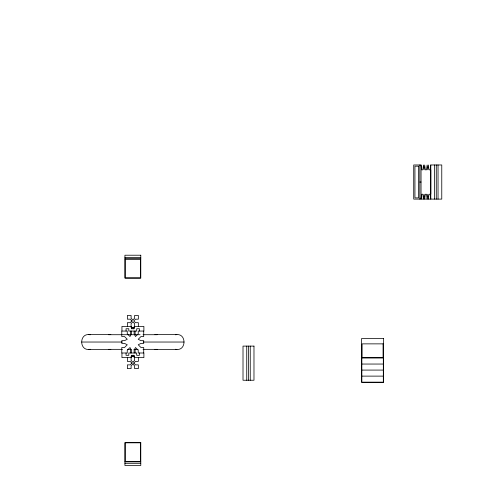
<?xml version="1.0" encoding="UTF-8"?>
<svg xmlns="http://www.w3.org/2000/svg" width="490" height="490" viewBox="0 0 490 490"><rect width="100%" height="100%" fill="white"/><g stroke="black" fill="none" stroke-linecap="round" stroke-linejoin="round"><path stroke-width="0.73" d="M110.826 349.48L88.788 349.48C79.349 350.154 79.349 333.904 88.788 334.578L110.826 334.578M154.889 334.578L176.927 334.578C186.365 333.904 186.365 350.154 176.927 349.48L154.889 349.48M430.79 164.971L430.183 169.846L428.964 169.846L428.352 164.971L427.746 169.846L427.133 164.971L426.521 169.846L425.302 169.846L424.695 164.971L424.083 169.846L423.476 164.971L422.864 169.846L421.645 169.846L421.039 164.971L413.719 164.971L413.719 199.112L441.766 199.112L441.766 164.971L430.79 164.971L430.79 199.112L430.183 194.236L428.964 194.236L428.352 199.112L427.746 194.236L427.133 199.112L426.521 194.236L425.302 194.236L424.695 199.112L424.083 194.236L423.476 199.112L422.864 194.236L421.645 194.236L421.039 199.112L421.039 164.971M175.481 334.799L176.927 334.578M88.788 349.48L90.234 349.26M430.79 169.846L430.79 194.236M419.82 182.041L421.039 182.041M124.932 257.415L140.783 257.415M124.932 258.873L140.783 258.873M131.651 320.938L132.116 320.938M130.922 327.4L134.34 327.4M108.474 334.713L140.06 334.713M143.019 334.713L157.241 334.713M81.646 342.032L122.549 342.032M143.166 342.032L184.069 342.032M108.474 349.346L122.482 349.346M127.614 349.346L131.289 349.346M133.788 349.346L138.1 349.346M143.019 349.346L157.241 349.346M130.922 356.659L134.34 356.659M361.608 358.012L383.56 358.012M131.651 363.121L132.116 363.121M133.599 363.121L134.064 363.121M361.853 364.046L383.315 364.046M361.853 370.079L383.315 370.079M361.853 376.118L383.315 376.118M124.932 461.843L140.783 461.843M124.932 463.307L140.783 463.307M88.788 334.578L90.234 334.799M175.481 349.26L176.927 349.48M438.036 164.971L438.036 199.112M436.278 164.971L436.278 199.112M434.52 164.971L434.52 199.112M419.82 164.971L419.82 199.112M383.315 358.012L383.315 382.151L361.853 382.151L361.853 358.012M250.249 346.105L250.249 380.246M248.491 346.105L248.491 380.246M246.739 346.105L246.739 380.246M143.717 331.056L143.717 336.544L140.973 336.544L138.229 339.288L140.973 340.66L143.717 340.66L143.717 343.398L140.973 343.398L138.229 344.77L140.973 347.514L143.717 347.514L143.717 353.002M139.436 331.056L139.436 328.741L136.692 328.741L136.692 331.056L128.797 331.056L128.797 328.741L126.053 328.741L126.053 331.056M139.436 353.002L139.436 355.317L136.692 355.317L136.692 353.002L128.797 353.002L128.797 355.317L126.053 355.317L126.053 353.002M138.345 326.42L138.345 322.69L135.546 322.69L133.788 320.938L135.546 319.18L138.345 319.18L138.345 315.45L134.615 315.45L134.615 318.249L132.857 320.001L131.1 318.249L131.1 315.45L127.369 315.45L127.369 319.18L130.169 319.18L131.926 320.938L130.169 322.69L127.369 322.69L127.369 326.42M138.345 357.639L138.345 361.369L135.546 361.369L133.788 363.121L135.546 364.879L138.345 364.879L138.345 368.609L134.615 368.609L134.615 365.81L132.857 364.058L131.1 365.81L131.1 368.609L127.369 368.609L127.369 364.879L130.169 364.879L131.926 363.121L130.169 361.369L127.369 361.369L127.369 357.639M135.111 331.056L135.111 334.713M135.111 349.346L135.111 353.002M134.615 326.42L134.615 323.627L132.857 321.869L131.1 323.627L131.1 326.42M134.615 357.639L134.615 360.438L132.857 362.19L131.1 360.438L131.1 357.639M134.119 331.056L134.119 333.8L135.491 336.544L138.229 333.8L138.229 331.056L143.888 331.056L143.888 326.42L134.174 326.42L134.174 328.741L131.541 328.741L131.541 326.42L121.943 326.42L121.943 331.056M134.119 353.002L134.119 350.258L135.491 347.514L138.229 350.258L138.229 353.002L143.888 353.002L143.888 357.639L134.174 357.639L134.174 355.317L131.541 355.317L131.541 357.639L121.943 357.639L121.943 353.002M133.788 327.4L133.788 328.863M133.788 355.201L133.788 356.659M131.926 327.4L131.926 328.863M131.926 355.201L131.926 356.659M131.375 331.056L131.375 333.8L130.003 336.544L127.259 333.8L127.259 331.056L121.771 331.056L121.771 336.544L124.515 336.544L127.259 339.288L124.515 340.66L121.771 340.66L121.771 343.398L124.515 343.398L127.259 344.77L124.515 347.514L121.771 347.514L121.771 353.002L127.259 353.002L127.259 350.258L130.003 347.514L131.375 350.258L131.375 353.002M130.603 331.056L130.603 334.713M130.603 349.346L130.603 353.002M418.595 166.19L414.938 166.19L414.938 197.893L418.595 197.893L418.595 166.19M140.783 255.217L124.932 255.217L124.932 278.142L140.783 278.142L140.783 255.217M140.538 259.118L125.177 259.118L125.177 277.897L140.538 277.897L140.538 259.118M383.56 338.498L361.608 338.498L361.608 382.396L383.56 382.396L383.56 338.498M383.07 343.864L362.098 343.864L362.098 357.522L383.07 357.522L383.07 343.864M253.979 346.105L243.009 346.105L243.009 380.246L253.979 380.246L253.979 346.105M140.783 442.574L124.932 442.574L124.932 465.5L140.783 465.5L140.783 442.574M140.538 442.819L125.177 442.819L125.177 461.598L140.538 461.598L140.538 442.819"/></g></svg>
